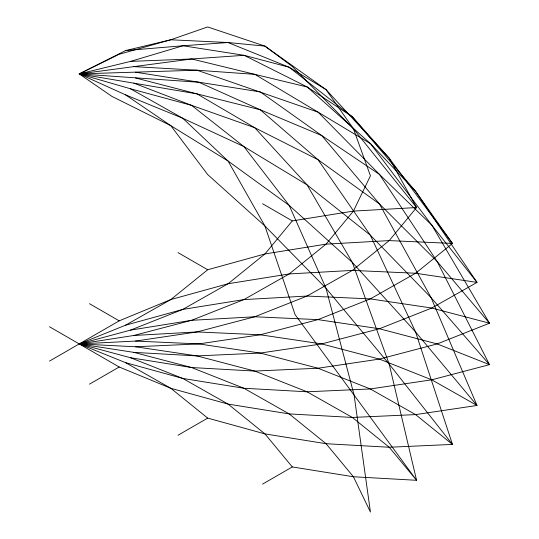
<?xml version="1.0" encoding="UTF-8"?>
<svg xmlns="http://www.w3.org/2000/svg" width="539" height="539" viewBox="0 0 539 539"><rect width="100%" height="100%" fill="white"/><g stroke="black" fill="none" stroke-linecap="round" stroke-linejoin="round"><path stroke-width="0.81" d="M130.465 330.131L191.588 320.314L254.731 316.777L317.983 319.62L379.422 328.763L437.176 343.922L489.486 364.647L431.085 297.656L370.313 235.159L307.062 184.87L243.911 146.588L182.761 118.263L125.52 94.824L79.226 73.91L125.648 50.558L170.748 39.778L227.977 42.527L289.093 67.227L352.257 116.707L389.192 158.203L416.58 207.549L353.429 211.093L292.306 220.909L264.945 253.957L228.064 283.757L182.775 309.413L130.465 330.131L79.233 343.922L125.533 362.646L182.775 378.439L243.897 388.255L307.048 391.799L370.3 388.956L431.732 379.813L489.486 364.647L437.196 261.55L379.51 174.447L318.111 112.166L254.859 74.355L191.695 58.967L130.526 61.399L79.226 73.91L111.997 96.441L170.796 125.668L228.058 161.026L289.187 205.393L352.351 262.459L415.589 331.997L477.022 405.463L415.589 414.606L352.338 417.449L289.187 413.912L228.064 404.095L170.823 388.296L119.2 367.005L49.514 326.769M125.533 325.206L182.775 309.413L243.897 299.596L307.048 296.052L370.3 298.896L431.732 308.038L489.486 323.205L437.196 261.55L379.456 203.958L318.01 159.685L254.745 127.73L191.588 105.354L130.458 88.773L79.226 73.91L133.867 66.627L197.018 70.205L254.859 74.355L307.277 87.022L352.257 116.707L415.535 191.257L452.47 243.439L389.219 240.596L326.068 244.14L264.945 253.957L207.704 269.749L170.823 299.556L125.533 325.206L79.233 343.922L130.465 357.721L191.588 367.537L254.731 371.075L317.983 368.231L379.422 359.089L437.176 343.922L489.486 323.205L431.914 225.268L370.522 143.684L307.277 87.022L244.127 55.315L182.977 45.761L125.648 50.558M49.514 361.083L119.2 320.846L170.823 299.556L228.064 283.757L289.187 273.94L352.338 270.403L415.589 273.246L477.022 282.389L415.535 191.257L370.522 143.684L318.111 112.166L197.018 70.205L79.226 73.91L119.139 54.271L170.748 39.778L207.663 26.95L264.905 46.105L326.034 89.602L389.192 158.203L452.47 243.439L415.589 273.246L370.3 298.896L317.983 319.62L260.229 334.786L198.797 343.922L135.545 346.772L79.233 343.922L133.834 335.48L196.978 331.936L260.229 334.786L321.668 343.922L379.422 359.089L431.732 379.813L477.022 405.463L431.085 297.656L379.456 203.958L321.722 135.552L260.297 91.913L135.558 72.192M89.481 384.159L119.2 367.005M177.985 435.256L207.704 418.102L264.945 433.895L326.068 443.712L389.219 447.255L452.47 444.412L415.589 331.997L370.313 235.159L318.01 159.685L260.263 109.774L198.824 82.251L79.226 73.91L196.991 93.874L260.263 109.774L321.722 135.552L379.51 174.447L431.914 225.268L477.022 282.389L431.732 308.038L379.422 328.763L321.668 343.922L260.229 353.065L196.978 355.915L133.834 352.371L79.233 343.922L135.545 341.079L198.797 343.922L260.229 353.065L317.983 368.231L370.3 388.956L415.589 414.606L452.47 444.412L389.198 364.121L326.034 288.318L264.912 225.982L207.677 174.548L170.796 125.668L125.52 94.824M262.587 484.103L292.306 466.942L353.429 476.759L416.58 480.303L389.198 364.121L352.351 262.459L307.062 184.87L254.745 127.73L196.991 93.874L135.552 77.966M130.526 61.399L182.977 45.761L227.977 42.527L264.905 46.105L292.293 66.465L353.416 128.754L416.58 207.549L389.219 240.596L352.338 270.403L307.048 296.052L254.731 316.777L196.978 331.936L135.545 341.079M133.834 335.48L191.588 320.314L243.897 299.596L289.187 273.94L326.068 244.14L353.429 211.093L370.434 175.802L353.416 128.754L326.034 89.602L289.093 67.227L244.127 55.315L191.695 58.967L133.867 66.627M135.545 346.772L196.978 355.915L254.731 371.075L307.048 391.799L352.338 417.449L389.219 447.255L416.58 480.303L295.102 314.655L264.912 225.982L228.058 161.026L182.761 118.263L130.458 88.773M133.834 352.371L191.588 367.537L243.897 388.255L289.187 413.912L326.068 443.712L353.429 476.759L370.434 512.05L354.116 395.154L326.034 288.318L289.187 205.393L243.911 146.588L191.588 105.354L133.834 83.134M130.465 357.721L182.775 378.439L228.064 404.095L264.945 433.895L292.306 466.942M125.533 362.646L170.823 388.296L207.704 418.102M262.587 203.749L292.306 220.909M177.985 252.596L207.704 269.749M89.481 303.693L119.2 320.846"/></g></svg>
